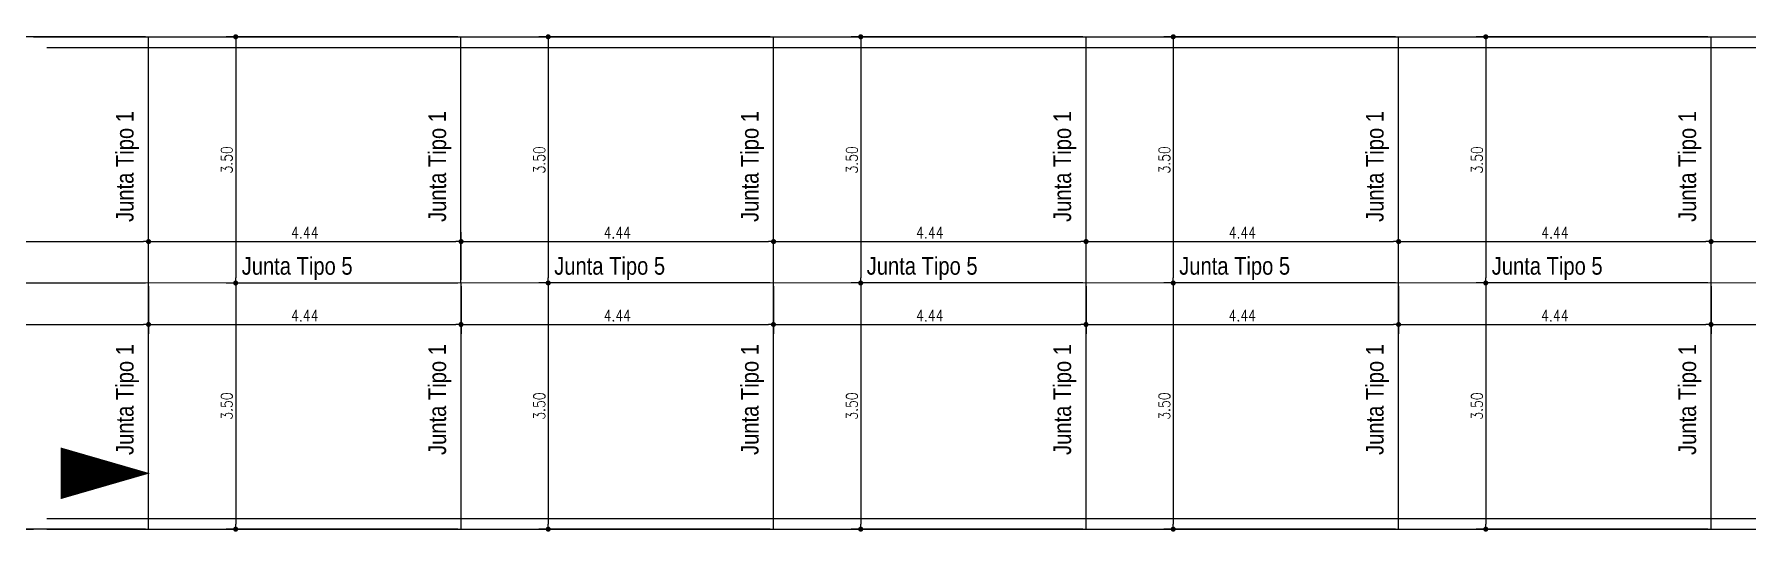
# Model space of a CAD drawing. Header units: millimetres. Extents: x 28448 to 57563, y -116865 to -58388.
# Drawn here: x 28549.05 to 28573.41, y -58461.55 to -58454.48 of the extents above; entities that cross this region are included whole.
import ezdxf

# ---------------------------------------------------------------- set-up
doc = ezdxf.new("R2010")
doc.units = ezdxf.units.MM
doc.header["$PDMODE"] = 35
doc.header["$PDSIZE"] = 0.5
doc.layers.get('DEFPOINTS').update_dxf_attribs({"color": 252, "lineweight": 5})
doc.layers.add('Proyecto de Pavimento', color=4, linetype='Continuous')
doc.layers.add('rojo', color=20, linetype='Continuous')
doc.styles.add('Angosta', font='romans.shx', dxfattribs={"width": 0.8})
doc.styles.add('ARIAL', font='ARIALN.TTF')
doc.dimstyles.new('JC_1@100', dxfattribs={"dimscale": 0.9, "dimtxt": 0.18, "dimasz": 0.08, "dimexe": 0.15, "dimexo": 0.05, "dimgap": 0.05, "dimtad": 1, "dimzin": 1, "dimdsep": 46, "dimtxsty": 'Angosta', "dimblk1": 'DOT', "dimblk2": 'DOT', "dimsah": 1, "dimcen": 0.09, "dimclrd": 2, "dimclre": 1, "dimclrt": 3, "dimaunit": 1, "dimadec": 3, "dimazin": 0, "dimtfac": 1.8, "dimtmove": 2, "dimatfit": 3, "dimldrblk": 'DOT', "dimfxl": 0.15, "dimtolj": 1, "dimtzin": 0, "dimarcsym": 0})

# ---------------------------------------------------------------- blocks, each defined once
blk = doc.blocks.new('_Dot')
at = {"color": 0, "linetype": 'ByBlock', "lineweight": -2}
blk.add_line((-0.5, 0), (-1, 0), dxfattribs=at)
at = {"color": 0, "linetype": 'ByBlock', "const_width": 0.5}
blk.add_lwpolyline([(-0.25, 0, 1), (0.25, 0, 1)], format="xyb", close=True, dxfattribs=at)
blk = doc.blocks.new('*D80')
at = {"layer": 'DEFPOINTS', "color": 0, "transparency": 16777216}
for p in [(28550.678, -58457.426), (28546.238, -58458.016, -499.792), (28550.678, -58458.016)]:
    blk.add_point(p, dxfattribs=at)
at = {"layer": 'Proyecto de Pavimento', "color": 1, "lineweight": -2, "transparency": 16777216}
for p, q in [((28546.238, -58457.971), (28546.238, -58457.291)), ((28550.678, -58457.971), (28550.678, -58457.291))]:
    blk.add_line(p, q, dxfattribs=at)
at = {"layer": 'Proyecto de Pavimento', "color": 2, "lineweight": -2, "transparency": 16777216}
blk.add_line((28546.31, -58457.426), (28550.606, -58457.426), dxfattribs=at)
at = {"layer": 'Proyecto de Pavimento', "color": 2, "lineweight": -2, "transparency": 16777216, "xscale": 0.072, "yscale": 0.072, "zscale": 0.072, "rotation": 180}
blk.add_blockref('_Dot', (28546.238, -58457.426), dxfattribs=at)
at = {"layer": 'Proyecto de Pavimento', "color": 2, "lineweight": -2, "transparency": 16777216, "xscale": 0.072, "yscale": 0.072, "zscale": 0.072}
blk.add_blockref('_Dot', (28550.678, -58457.426), dxfattribs=at)
at = {"layer": 'Proyecto de Pavimento', "color": 3, "transparency": 16777216, "insert": (28548.458, -58457.3), "char_height": 0.162, "attachment_point": 5, "style": 'Angosta'}
blk.add_mtext('\\A1;4.44', dxfattribs=at)
blk = doc.blocks.new('*D81')
at = {"layer": 'DEFPOINTS', "color": 0, "transparency": 16777216}
for p in [(28550.678, -58454.516), (28547.476, -58458.016), (28550.678, -58458.016)]:
    blk.add_point(p, dxfattribs=at)
at = {"layer": 'Proyecto de Pavimento', "color": 1, "lineweight": -2, "transparency": 16777216}
for p, q in [((28550.633, -58454.516), (28547.341, -58454.516)), ((28550.633, -58458.016), (28547.341, -58458.016))]:
    blk.add_line(p, q, dxfattribs=at)
at = {"layer": 'Proyecto de Pavimento', "color": 2, "lineweight": -2, "transparency": 16777216}
blk.add_line((28547.476, -58454.588), (28547.476, -58457.944), dxfattribs=at)
at = {"layer": 'Proyecto de Pavimento', "color": 2, "lineweight": -2, "transparency": 16777216, "xscale": 0.072, "yscale": 0.072, "zscale": 0.072}
for p, rotation in [((28547.476, -58454.516), 90), ((28547.476, -58458.016), 270)]:
    blk.add_blockref('_Dot', p, dxfattribs=dict(at, rotation=rotation))
at = {"layer": 'Proyecto de Pavimento', "color": 3, "transparency": 16777216, "insert": (28547.35, -58456.266), "char_height": 0.162, "attachment_point": 5, "rotation": 90, "style": 'Angosta'}
blk.add_mtext('\\A1;3.50', dxfattribs=at)
blk = doc.blocks.new('*D82')
at = {"layer": 'DEFPOINTS', "color": 0, "transparency": 16777216}
for p in [(28550.678, -58458.016), (28547.476, -58461.516), (28550.678, -58461.516)]:
    blk.add_point(p, dxfattribs=at)
at = {"layer": 'Proyecto de Pavimento', "color": 1, "lineweight": -2, "transparency": 16777216}
for p, q in [((28550.633, -58458.016), (28547.341, -58458.016)), ((28550.633, -58461.516), (28547.341, -58461.516))]:
    blk.add_line(p, q, dxfattribs=at)
at = {"layer": 'Proyecto de Pavimento', "color": 2, "lineweight": -2, "transparency": 16777216}
blk.add_line((28547.476, -58458.088), (28547.476, -58461.444), dxfattribs=at)
at = {"layer": 'Proyecto de Pavimento', "color": 2, "lineweight": -2, "transparency": 16777216, "xscale": 0.072, "yscale": 0.072, "zscale": 0.072}
for p, rotation in [((28547.476, -58458.016), 90), ((28547.476, -58461.516), 270)]:
    blk.add_blockref('_Dot', p, dxfattribs=dict(at, rotation=rotation))
at = {"layer": 'Proyecto de Pavimento', "color": 3, "transparency": 16777216, "insert": (28547.35, -58459.766), "char_height": 0.162, "attachment_point": 5, "rotation": 90, "style": 'Angosta'}
blk.add_mtext('\\A1;3.50', dxfattribs=at)
blk = doc.blocks.new('*D83')
at = {"layer": 'DEFPOINTS', "color": 0, "transparency": 16777216}
for p in [(28550.678, -58458.016), (28550.678, -58458.605), (28546.236, -58459.666)]:
    blk.add_point(p, dxfattribs=at)
at = {"layer": 'Proyecto de Pavimento', "color": 1, "lineweight": -2, "transparency": 16777216}
for p, q in [((28550.678, -58458.061), (28550.678, -58458.74)), ((28546.236, -58459.621), (28546.236, -58458.47))]:
    blk.add_line(p, q, dxfattribs=at)
at = {"layer": 'Proyecto de Pavimento', "color": 2, "lineweight": -2, "transparency": 16777216}
blk.add_line((28546.308, -58458.605), (28550.606, -58458.605), dxfattribs=at)
at = {"layer": 'Proyecto de Pavimento', "color": 2, "lineweight": -2, "transparency": 16777216, "xscale": 0.072, "yscale": 0.072, "zscale": 0.072, "rotation": 180}
blk.add_blockref('_Dot', (28546.236, -58458.605), dxfattribs=at)
at = {"layer": 'Proyecto de Pavimento', "color": 2, "lineweight": -2, "transparency": 16777216, "xscale": 0.072, "yscale": 0.072, "zscale": 0.072}
blk.add_blockref('_Dot', (28550.678, -58458.605), dxfattribs=at)
at = {"layer": 'Proyecto de Pavimento', "color": 3, "transparency": 16777216, "insert": (28548.457, -58458.479), "char_height": 0.162, "attachment_point": 5, "style": 'Angosta'}
blk.add_mtext('\\A1;4.44', dxfattribs=at)
blk = doc.blocks.new('*D84')
at = {"layer": 'DEFPOINTS', "color": 0, "transparency": 16777216}
for p in [(28555.12, -58457.426), (28550.679, -58458.016, -499.792), (28555.12, -58458.016)]:
    blk.add_point(p, dxfattribs=at)
at = {"layer": 'Proyecto de Pavimento', "color": 1, "lineweight": -2, "transparency": 16777216}
for p, q in [((28550.679, -58457.971), (28550.679, -58457.291)), ((28555.12, -58457.971), (28555.12, -58457.291))]:
    blk.add_line(p, q, dxfattribs=at)
at = {"layer": 'Proyecto de Pavimento', "color": 2, "lineweight": -2, "transparency": 16777216}
blk.add_line((28550.751, -58457.426), (28555.048, -58457.426), dxfattribs=at)
at = {"layer": 'Proyecto de Pavimento', "color": 2, "lineweight": -2, "transparency": 16777216, "xscale": 0.072, "yscale": 0.072, "zscale": 0.072, "rotation": 180}
blk.add_blockref('_Dot', (28550.679, -58457.426), dxfattribs=at)
at = {"layer": 'Proyecto de Pavimento', "color": 2, "lineweight": -2, "transparency": 16777216, "xscale": 0.072, "yscale": 0.072, "zscale": 0.072}
blk.add_blockref('_Dot', (28555.12, -58457.426), dxfattribs=at)
at = {"layer": 'Proyecto de Pavimento', "color": 3, "transparency": 16777216, "insert": (28552.9, -58457.3), "char_height": 0.162, "attachment_point": 5, "style": 'Angosta'}
blk.add_mtext('\\A1;4.44', dxfattribs=at)
blk = doc.blocks.new('*D85')
at = {"layer": 'DEFPOINTS', "color": 0, "transparency": 16777216}
for p in [(28555.12, -58454.515), (28551.917, -58458.016), (28555.12, -58458.016)]:
    blk.add_point(p, dxfattribs=at)
at = {"layer": 'Proyecto de Pavimento', "color": 1, "lineweight": -2, "transparency": 16777216}
for p, q in [((28555.075, -58454.515), (28551.782, -58454.515)), ((28555.075, -58458.016), (28551.782, -58458.016))]:
    blk.add_line(p, q, dxfattribs=at)
at = {"layer": 'Proyecto de Pavimento', "color": 2, "lineweight": -2, "transparency": 16777216}
blk.add_line((28551.917, -58454.587), (28551.917, -58457.944), dxfattribs=at)
at = {"layer": 'Proyecto de Pavimento', "color": 2, "lineweight": -2, "transparency": 16777216, "xscale": 0.072, "yscale": 0.072, "zscale": 0.072}
for p, rotation in [((28551.917, -58454.515), 90), ((28551.917, -58458.016), 270)]:
    blk.add_blockref('_Dot', p, dxfattribs=dict(at, rotation=rotation))
at = {"layer": 'Proyecto de Pavimento', "color": 3, "transparency": 16777216, "insert": (28551.791, -58456.265), "char_height": 0.162, "attachment_point": 5, "rotation": 90, "style": 'Angosta'}
blk.add_mtext('\\A1;3.50', dxfattribs=at)
blk = doc.blocks.new('*D86')
at = {"layer": 'DEFPOINTS', "color": 0, "transparency": 16777216}
for p in [(28555.12, -58458.016), (28551.917, -58461.515), (28555.12, -58461.515)]:
    blk.add_point(p, dxfattribs=at)
at = {"layer": 'Proyecto de Pavimento', "color": 1, "lineweight": -2, "transparency": 16777216}
for p, q in [((28555.075, -58458.016), (28551.782, -58458.016)), ((28555.075, -58461.515), (28551.782, -58461.515))]:
    blk.add_line(p, q, dxfattribs=at)
at = {"layer": 'Proyecto de Pavimento', "color": 2, "lineweight": -2, "transparency": 16777216}
blk.add_line((28551.917, -58458.088), (28551.917, -58461.443), dxfattribs=at)
at = {"layer": 'Proyecto de Pavimento', "color": 2, "lineweight": -2, "transparency": 16777216, "xscale": 0.072, "yscale": 0.072, "zscale": 0.072}
for p, rotation in [((28551.917, -58458.016), 90), ((28551.917, -58461.515), 270)]:
    blk.add_blockref('_Dot', p, dxfattribs=dict(at, rotation=rotation))
at = {"layer": 'Proyecto de Pavimento', "color": 3, "transparency": 16777216, "insert": (28551.791, -58459.765), "char_height": 0.162, "attachment_point": 5, "rotation": 90, "style": 'Angosta'}
blk.add_mtext('\\A1;3.50', dxfattribs=at)
blk = doc.blocks.new('*D87')
at = {"layer": 'DEFPOINTS', "color": 0, "transparency": 16777216}
for p in [(28555.12, -58458.015), (28555.12, -58458.605), (28550.678, -58459.666)]:
    blk.add_point(p, dxfattribs=at)
at = {"layer": 'Proyecto de Pavimento', "color": 1, "lineweight": -2, "transparency": 16777216}
for p, q in [((28555.12, -58458.06), (28555.12, -58458.74)), ((28550.678, -58459.621), (28550.678, -58458.47))]:
    blk.add_line(p, q, dxfattribs=at)
at = {"layer": 'Proyecto de Pavimento', "color": 2, "lineweight": -2, "transparency": 16777216}
blk.add_line((28550.75, -58458.605), (28555.048, -58458.605), dxfattribs=at)
at = {"layer": 'Proyecto de Pavimento', "color": 2, "lineweight": -2, "transparency": 16777216, "xscale": 0.072, "yscale": 0.072, "zscale": 0.072, "rotation": 180}
blk.add_blockref('_Dot', (28550.678, -58458.605), dxfattribs=at)
at = {"layer": 'Proyecto de Pavimento', "color": 2, "lineweight": -2, "transparency": 16777216, "xscale": 0.072, "yscale": 0.072, "zscale": 0.072}
blk.add_blockref('_Dot', (28555.12, -58458.605), dxfattribs=at)
at = {"layer": 'Proyecto de Pavimento', "color": 3, "transparency": 16777216, "insert": (28552.899, -58458.479), "char_height": 0.162, "attachment_point": 5, "style": 'Angosta'}
blk.add_mtext('\\A1;4.44', dxfattribs=at)
blk = doc.blocks.new('*D88')
at = {"layer": 'DEFPOINTS', "color": 0, "transparency": 16777216}
for p in [(28559.561, -58457.426), (28555.121, -58458.016, -499.792), (28559.561, -58458.015)]:
    blk.add_point(p, dxfattribs=at)
at = {"layer": 'Proyecto de Pavimento', "color": 1, "lineweight": -2, "transparency": 16777216}
for p, q in [((28555.121, -58457.971), (28555.121, -58457.291)), ((28559.561, -58457.97), (28559.561, -58457.291))]:
    blk.add_line(p, q, dxfattribs=at)
at = {"layer": 'Proyecto de Pavimento', "color": 2, "lineweight": -2, "transparency": 16777216}
blk.add_line((28555.193, -58457.426), (28559.489, -58457.426), dxfattribs=at)
at = {"layer": 'Proyecto de Pavimento', "color": 2, "lineweight": -2, "transparency": 16777216, "xscale": 0.072, "yscale": 0.072, "zscale": 0.072, "rotation": 180}
blk.add_blockref('_Dot', (28555.121, -58457.426), dxfattribs=at)
at = {"layer": 'Proyecto de Pavimento', "color": 2, "lineweight": -2, "transparency": 16777216, "xscale": 0.072, "yscale": 0.072, "zscale": 0.072}
blk.add_blockref('_Dot', (28559.561, -58457.426), dxfattribs=at)
at = {"layer": 'Proyecto de Pavimento', "color": 3, "transparency": 16777216, "insert": (28557.341, -58457.3), "char_height": 0.162, "attachment_point": 5, "style": 'Angosta'}
blk.add_mtext('\\A1;4.44', dxfattribs=at)
blk = doc.blocks.new('*D89')
at = {"layer": 'DEFPOINTS', "color": 0, "transparency": 16777216}
for p in [(28559.561, -58454.515), (28556.359, -58458.015), (28559.561, -58458.015)]:
    blk.add_point(p, dxfattribs=at)
at = {"layer": 'Proyecto de Pavimento', "color": 1, "lineweight": -2, "transparency": 16777216}
for p, q in [((28559.516, -58454.515), (28556.224, -58454.515)), ((28559.516, -58458.015), (28556.224, -58458.015))]:
    blk.add_line(p, q, dxfattribs=at)
at = {"layer": 'Proyecto de Pavimento', "color": 2, "lineweight": -2, "transparency": 16777216}
blk.add_line((28556.359, -58454.587), (28556.359, -58457.943), dxfattribs=at)
at = {"layer": 'Proyecto de Pavimento', "color": 2, "lineweight": -2, "transparency": 16777216, "xscale": 0.072, "yscale": 0.072, "zscale": 0.072}
for p, rotation in [((28556.359, -58454.515), 90), ((28556.359, -58458.015), 270)]:
    blk.add_blockref('_Dot', p, dxfattribs=dict(at, rotation=rotation))
at = {"layer": 'Proyecto de Pavimento', "color": 3, "transparency": 16777216, "insert": (28556.233, -58456.265), "char_height": 0.162, "attachment_point": 5, "rotation": 90, "style": 'Angosta'}
blk.add_mtext('\\A1;3.50', dxfattribs=at)
blk = doc.blocks.new('*D90')
at = {"layer": 'DEFPOINTS', "color": 0, "transparency": 16777216}
for p in [(28559.561, -58458.015), (28556.359, -58461.515), (28559.561, -58461.515)]:
    blk.add_point(p, dxfattribs=at)
at = {"layer": 'Proyecto de Pavimento', "color": 1, "lineweight": -2, "transparency": 16777216}
for p, q in [((28559.516, -58458.015), (28556.224, -58458.015)), ((28559.516, -58461.515), (28556.224, -58461.515))]:
    blk.add_line(p, q, dxfattribs=at)
at = {"layer": 'Proyecto de Pavimento', "color": 2, "lineweight": -2, "transparency": 16777216}
blk.add_line((28556.359, -58458.087), (28556.359, -58461.443), dxfattribs=at)
at = {"layer": 'Proyecto de Pavimento', "color": 2, "lineweight": -2, "transparency": 16777216, "xscale": 0.072, "yscale": 0.072, "zscale": 0.072}
for p, rotation in [((28556.359, -58458.015), 90), ((28556.359, -58461.515), 270)]:
    blk.add_blockref('_Dot', p, dxfattribs=dict(at, rotation=rotation))
at = {"layer": 'Proyecto de Pavimento', "color": 3, "transparency": 16777216, "insert": (28556.233, -58459.765), "char_height": 0.162, "attachment_point": 5, "rotation": 90, "style": 'Angosta'}
blk.add_mtext('\\A1;3.50', dxfattribs=at)
blk = doc.blocks.new('*D91')
at = {"layer": 'DEFPOINTS', "color": 0, "transparency": 16777216}
for p in [(28559.561, -58458.015), (28559.561, -58458.605), (28555.12, -58459.666)]:
    blk.add_point(p, dxfattribs=at)
at = {"layer": 'Proyecto de Pavimento', "color": 1, "lineweight": -2, "transparency": 16777216}
for p, q in [((28559.561, -58458.06), (28559.561, -58458.74)), ((28555.12, -58459.621), (28555.12, -58458.47))]:
    blk.add_line(p, q, dxfattribs=at)
at = {"layer": 'Proyecto de Pavimento', "color": 2, "lineweight": -2, "transparency": 16777216}
blk.add_line((28555.192, -58458.605), (28559.489, -58458.605), dxfattribs=at)
at = {"layer": 'Proyecto de Pavimento', "color": 2, "lineweight": -2, "transparency": 16777216, "xscale": 0.072, "yscale": 0.072, "zscale": 0.072, "rotation": 180}
blk.add_blockref('_Dot', (28555.12, -58458.605), dxfattribs=at)
at = {"layer": 'Proyecto de Pavimento', "color": 2, "lineweight": -2, "transparency": 16777216, "xscale": 0.072, "yscale": 0.072, "zscale": 0.072}
blk.add_blockref('_Dot', (28559.561, -58458.605), dxfattribs=at)
at = {"layer": 'Proyecto de Pavimento', "color": 3, "transparency": 16777216, "insert": (28557.341, -58458.479), "char_height": 0.162, "attachment_point": 5, "style": 'Angosta'}
blk.add_mtext('\\A1;4.44', dxfattribs=at)
blk = doc.blocks.new('*D92')
at = {"layer": 'DEFPOINTS', "color": 0, "transparency": 16777216}
for p in [(28564.003, -58457.426), (28559.563, -58458.016, -499.792), (28564.003, -58458.015)]:
    blk.add_point(p, dxfattribs=at)
at = {"layer": 'Proyecto de Pavimento', "color": 1, "lineweight": -2, "transparency": 16777216}
for p, q in [((28559.563, -58457.971), (28559.563, -58457.291)), ((28564.003, -58457.97), (28564.003, -58457.291))]:
    blk.add_line(p, q, dxfattribs=at)
at = {"layer": 'Proyecto de Pavimento', "color": 2, "lineweight": -2, "transparency": 16777216}
blk.add_line((28559.635, -58457.426), (28563.931, -58457.426), dxfattribs=at)
at = {"layer": 'Proyecto de Pavimento', "color": 2, "lineweight": -2, "transparency": 16777216, "xscale": 0.072, "yscale": 0.072, "zscale": 0.072, "rotation": 180}
blk.add_blockref('_Dot', (28559.563, -58457.426), dxfattribs=at)
at = {"layer": 'Proyecto de Pavimento', "color": 2, "lineweight": -2, "transparency": 16777216, "xscale": 0.072, "yscale": 0.072, "zscale": 0.072}
blk.add_blockref('_Dot', (28564.003, -58457.426), dxfattribs=at)
at = {"layer": 'Proyecto de Pavimento', "color": 3, "transparency": 16777216, "insert": (28561.783, -58457.3), "char_height": 0.162, "attachment_point": 5, "style": 'Angosta'}
blk.add_mtext('\\A1;4.44', dxfattribs=at)
blk = doc.blocks.new('*D93')
at = {"layer": 'DEFPOINTS', "color": 0, "transparency": 16777216}
for p in [(28564.003, -58454.515), (28560.801, -58458.015), (28564.003, -58458.015)]:
    blk.add_point(p, dxfattribs=at)
at = {"layer": 'Proyecto de Pavimento', "color": 1, "lineweight": -2, "transparency": 16777216}
for p, q in [((28563.958, -58454.515), (28560.666, -58454.515)), ((28563.958, -58458.015), (28560.666, -58458.015))]:
    blk.add_line(p, q, dxfattribs=at)
at = {"layer": 'Proyecto de Pavimento', "color": 2, "lineweight": -2, "transparency": 16777216}
blk.add_line((28560.801, -58454.587), (28560.801, -58457.943), dxfattribs=at)
at = {"layer": 'Proyecto de Pavimento', "color": 2, "lineweight": -2, "transparency": 16777216, "xscale": 0.072, "yscale": 0.072, "zscale": 0.072}
for p, rotation in [((28560.801, -58454.515), 90), ((28560.801, -58458.015), 270)]:
    blk.add_blockref('_Dot', p, dxfattribs=dict(at, rotation=rotation))
at = {"layer": 'Proyecto de Pavimento', "color": 3, "transparency": 16777216, "insert": (28560.675, -58456.265), "char_height": 0.162, "attachment_point": 5, "rotation": 90, "style": 'Angosta'}
blk.add_mtext('\\A1;3.50', dxfattribs=at)
blk = doc.blocks.new('*D94')
at = {"layer": 'DEFPOINTS', "color": 0, "transparency": 16777216}
for p in [(28564.003, -58458.015), (28560.801, -58461.515), (28564.003, -58461.515)]:
    blk.add_point(p, dxfattribs=at)
at = {"layer": 'Proyecto de Pavimento', "color": 1, "lineweight": -2, "transparency": 16777216}
for p, q in [((28563.958, -58458.015), (28560.666, -58458.015)), ((28563.958, -58461.515), (28560.666, -58461.515))]:
    blk.add_line(p, q, dxfattribs=at)
at = {"layer": 'Proyecto de Pavimento', "color": 2, "lineweight": -2, "transparency": 16777216}
blk.add_line((28560.801, -58458.087), (28560.801, -58461.443), dxfattribs=at)
at = {"layer": 'Proyecto de Pavimento', "color": 2, "lineweight": -2, "transparency": 16777216, "xscale": 0.072, "yscale": 0.072, "zscale": 0.072}
for p, rotation in [((28560.801, -58458.015), 90), ((28560.801, -58461.515), 270)]:
    blk.add_blockref('_Dot', p, dxfattribs=dict(at, rotation=rotation))
at = {"layer": 'Proyecto de Pavimento', "color": 3, "transparency": 16777216, "insert": (28560.675, -58459.765), "char_height": 0.162, "attachment_point": 5, "rotation": 90, "style": 'Angosta'}
blk.add_mtext('\\A1;3.50', dxfattribs=at)
blk = doc.blocks.new('*D95')
at = {"layer": 'DEFPOINTS', "color": 0, "transparency": 16777216}
for p in [(28564.003, -58458.015), (28564.003, -58458.605), (28559.561, -58459.665)]:
    blk.add_point(p, dxfattribs=at)
at = {"layer": 'Proyecto de Pavimento', "color": 1, "lineweight": -2, "transparency": 16777216}
for p, q in [((28564.003, -58458.06), (28564.003, -58458.74)), ((28559.561, -58459.62), (28559.561, -58458.47))]:
    blk.add_line(p, q, dxfattribs=at)
at = {"layer": 'Proyecto de Pavimento', "color": 2, "lineweight": -2, "transparency": 16777216}
blk.add_line((28559.633, -58458.605), (28563.931, -58458.605), dxfattribs=at)
at = {"layer": 'Proyecto de Pavimento', "color": 2, "lineweight": -2, "transparency": 16777216, "xscale": 0.072, "yscale": 0.072, "zscale": 0.072, "rotation": 180}
blk.add_blockref('_Dot', (28559.561, -58458.605), dxfattribs=at)
at = {"layer": 'Proyecto de Pavimento', "color": 2, "lineweight": -2, "transparency": 16777216, "xscale": 0.072, "yscale": 0.072, "zscale": 0.072}
blk.add_blockref('_Dot', (28564.003, -58458.605), dxfattribs=at)
at = {"layer": 'Proyecto de Pavimento', "color": 3, "transparency": 16777216, "insert": (28561.782, -58458.479), "char_height": 0.162, "attachment_point": 5, "style": 'Angosta'}
blk.add_mtext('\\A1;4.44', dxfattribs=at)
blk = doc.blocks.new('*D96')
at = {"layer": 'DEFPOINTS', "color": 0, "transparency": 16777216}
for p in [(28568.445, -58457.426), (28564.005, -58458.015, -499.792), (28568.445, -58458.015)]:
    blk.add_point(p, dxfattribs=at)
at = {"layer": 'Proyecto de Pavimento', "color": 1, "lineweight": -2, "transparency": 16777216}
for p, q in [((28564.005, -58457.97), (28564.005, -58457.291)), ((28568.445, -58457.97), (28568.445, -58457.291))]:
    blk.add_line(p, q, dxfattribs=at)
at = {"layer": 'Proyecto de Pavimento', "color": 2, "lineweight": -2, "transparency": 16777216}
blk.add_line((28564.077, -58457.426), (28568.373, -58457.426), dxfattribs=at)
at = {"layer": 'Proyecto de Pavimento', "color": 2, "lineweight": -2, "transparency": 16777216, "xscale": 0.072, "yscale": 0.072, "zscale": 0.072, "rotation": 180}
blk.add_blockref('_Dot', (28564.005, -58457.426), dxfattribs=at)
at = {"layer": 'Proyecto de Pavimento', "color": 2, "lineweight": -2, "transparency": 16777216, "xscale": 0.072, "yscale": 0.072, "zscale": 0.072}
blk.add_blockref('_Dot', (28568.445, -58457.426), dxfattribs=at)
at = {"layer": 'Proyecto de Pavimento', "color": 3, "transparency": 16777216, "insert": (28566.225, -58457.3), "char_height": 0.162, "attachment_point": 5, "style": 'Angosta'}
blk.add_mtext('\\A1;4.44', dxfattribs=at)
blk = doc.blocks.new('*D97')
at = {"layer": 'DEFPOINTS', "color": 0, "transparency": 16777216}
for p in [(28568.445, -58454.515), (28565.243, -58458.015), (28568.445, -58458.015)]:
    blk.add_point(p, dxfattribs=at)
at = {"layer": 'Proyecto de Pavimento', "color": 1, "lineweight": -2, "transparency": 16777216}
for p, q in [((28568.4, -58454.515), (28565.108, -58454.515)), ((28568.4, -58458.015), (28565.108, -58458.015))]:
    blk.add_line(p, q, dxfattribs=at)
at = {"layer": 'Proyecto de Pavimento', "color": 2, "lineweight": -2, "transparency": 16777216}
blk.add_line((28565.243, -58454.587), (28565.243, -58457.943), dxfattribs=at)
at = {"layer": 'Proyecto de Pavimento', "color": 2, "lineweight": -2, "transparency": 16777216, "xscale": 0.072, "yscale": 0.072, "zscale": 0.072}
for p, rotation in [((28565.243, -58454.515), 90), ((28565.243, -58458.015), 270)]:
    blk.add_blockref('_Dot', p, dxfattribs=dict(at, rotation=rotation))
at = {"layer": 'Proyecto de Pavimento', "color": 3, "transparency": 16777216, "insert": (28565.117, -58456.265), "char_height": 0.162, "attachment_point": 5, "rotation": 90, "style": 'Angosta'}
blk.add_mtext('\\A1;3.50', dxfattribs=at)
blk = doc.blocks.new('*D98')
at = {"layer": 'DEFPOINTS', "color": 0, "transparency": 16777216}
for p in [(28568.445, -58458.015), (28565.243, -58461.515), (28568.445, -58461.515)]:
    blk.add_point(p, dxfattribs=at)
at = {"layer": 'Proyecto de Pavimento', "color": 1, "lineweight": -2, "transparency": 16777216}
for p, q in [((28568.4, -58458.015), (28565.108, -58458.015)), ((28568.4, -58461.515), (28565.108, -58461.515))]:
    blk.add_line(p, q, dxfattribs=at)
at = {"layer": 'Proyecto de Pavimento', "color": 2, "lineweight": -2, "transparency": 16777216}
blk.add_line((28565.243, -58458.087), (28565.243, -58461.443), dxfattribs=at)
at = {"layer": 'Proyecto de Pavimento', "color": 2, "lineweight": -2, "transparency": 16777216, "xscale": 0.072, "yscale": 0.072, "zscale": 0.072}
for p, rotation in [((28565.243, -58458.015), 90), ((28565.243, -58461.515), 270)]:
    blk.add_blockref('_Dot', p, dxfattribs=dict(at, rotation=rotation))
at = {"layer": 'Proyecto de Pavimento', "color": 3, "transparency": 16777216, "insert": (28565.117, -58459.765), "char_height": 0.162, "attachment_point": 5, "rotation": 90, "style": 'Angosta'}
blk.add_mtext('\\A1;3.50', dxfattribs=at)
blk = doc.blocks.new('*D99')
at = {"layer": 'DEFPOINTS', "color": 0, "transparency": 16777216}
for p in [(28568.445, -58458.015), (28568.445, -58458.605), (28564.003, -58459.665)]:
    blk.add_point(p, dxfattribs=at)
at = {"layer": 'Proyecto de Pavimento', "color": 1, "lineweight": -2, "transparency": 16777216}
for p, q in [((28568.445, -58458.06), (28568.445, -58458.74)), ((28564.003, -58459.62), (28564.003, -58458.47))]:
    blk.add_line(p, q, dxfattribs=at)
at = {"layer": 'Proyecto de Pavimento', "color": 2, "lineweight": -2, "transparency": 16777216}
blk.add_line((28564.075, -58458.605), (28568.373, -58458.605), dxfattribs=at)
at = {"layer": 'Proyecto de Pavimento', "color": 2, "lineweight": -2, "transparency": 16777216, "xscale": 0.072, "yscale": 0.072, "zscale": 0.072, "rotation": 180}
blk.add_blockref('_Dot', (28564.003, -58458.605), dxfattribs=at)
at = {"layer": 'Proyecto de Pavimento', "color": 2, "lineweight": -2, "transparency": 16777216, "xscale": 0.072, "yscale": 0.072, "zscale": 0.072}
blk.add_blockref('_Dot', (28568.445, -58458.605), dxfattribs=at)
at = {"layer": 'Proyecto de Pavimento', "color": 3, "transparency": 16777216, "insert": (28566.224, -58458.479), "char_height": 0.162, "attachment_point": 5, "style": 'Angosta'}
blk.add_mtext('\\A1;4.44', dxfattribs=at)
blk = doc.blocks.new('*D100')
at = {"layer": 'DEFPOINTS', "color": 0, "transparency": 16777216}
for p in [(28572.887, -58457.426), (28568.447, -58458.015, -499.792), (28572.887, -58458.015)]:
    blk.add_point(p, dxfattribs=at)
at = {"layer": 'Proyecto de Pavimento', "color": 1, "lineweight": -2, "transparency": 16777216}
for p, q in [((28568.447, -58457.97), (28568.447, -58457.291)), ((28572.887, -58457.97), (28572.887, -58457.291))]:
    blk.add_line(p, q, dxfattribs=at)
at = {"layer": 'Proyecto de Pavimento', "color": 2, "lineweight": -2, "transparency": 16777216}
blk.add_line((28568.519, -58457.426), (28572.815, -58457.426), dxfattribs=at)
at = {"layer": 'Proyecto de Pavimento', "color": 2, "lineweight": -2, "transparency": 16777216, "xscale": 0.072, "yscale": 0.072, "zscale": 0.072, "rotation": 180}
blk.add_blockref('_Dot', (28568.447, -58457.426), dxfattribs=at)
at = {"layer": 'Proyecto de Pavimento', "color": 2, "lineweight": -2, "transparency": 16777216, "xscale": 0.072, "yscale": 0.072, "zscale": 0.072}
blk.add_blockref('_Dot', (28572.887, -58457.426), dxfattribs=at)
at = {"layer": 'Proyecto de Pavimento', "color": 3, "transparency": 16777216, "insert": (28570.667, -58457.3), "char_height": 0.162, "attachment_point": 5, "style": 'Angosta'}
blk.add_mtext('\\A1;4.44', dxfattribs=at)
blk = doc.blocks.new('*D101')
at = {"layer": 'DEFPOINTS', "color": 0, "transparency": 16777216}
for p in [(28572.887, -58454.515), (28569.685, -58458.015), (28572.887, -58458.015)]:
    blk.add_point(p, dxfattribs=at)
at = {"layer": 'Proyecto de Pavimento', "color": 1, "lineweight": -2, "transparency": 16777216}
for p, q in [((28572.842, -58454.515), (28569.55, -58454.515)), ((28572.842, -58458.015), (28569.55, -58458.015))]:
    blk.add_line(p, q, dxfattribs=at)
at = {"layer": 'Proyecto de Pavimento', "color": 2, "lineweight": -2, "transparency": 16777216}
blk.add_line((28569.685, -58454.587), (28569.685, -58457.943), dxfattribs=at)
at = {"layer": 'Proyecto de Pavimento', "color": 2, "lineweight": -2, "transparency": 16777216, "xscale": 0.072, "yscale": 0.072, "zscale": 0.072}
for p, rotation in [((28569.685, -58454.515), 90), ((28569.685, -58458.015), 270)]:
    blk.add_blockref('_Dot', p, dxfattribs=dict(at, rotation=rotation))
at = {"layer": 'Proyecto de Pavimento', "color": 3, "transparency": 16777216, "insert": (28569.559, -58456.265), "char_height": 0.162, "attachment_point": 5, "rotation": 90, "style": 'Angosta'}
blk.add_mtext('\\A1;3.50', dxfattribs=at)
blk = doc.blocks.new('*D102')
at = {"layer": 'DEFPOINTS', "color": 0, "transparency": 16777216}
for p in [(28572.887, -58458.015), (28569.685, -58461.515), (28572.887, -58461.515)]:
    blk.add_point(p, dxfattribs=at)
at = {"layer": 'Proyecto de Pavimento', "color": 1, "lineweight": -2, "transparency": 16777216}
for p, q in [((28572.842, -58458.015), (28569.55, -58458.015)), ((28572.842, -58461.515), (28569.55, -58461.515))]:
    blk.add_line(p, q, dxfattribs=at)
at = {"layer": 'Proyecto de Pavimento', "color": 2, "lineweight": -2, "transparency": 16777216}
blk.add_line((28569.685, -58458.087), (28569.685, -58461.443), dxfattribs=at)
at = {"layer": 'Proyecto de Pavimento', "color": 2, "lineweight": -2, "transparency": 16777216, "xscale": 0.072, "yscale": 0.072, "zscale": 0.072}
for p, rotation in [((28569.685, -58458.015), 90), ((28569.685, -58461.515), 270)]:
    blk.add_blockref('_Dot', p, dxfattribs=dict(at, rotation=rotation))
at = {"layer": 'Proyecto de Pavimento', "color": 3, "transparency": 16777216, "insert": (28569.559, -58459.765), "char_height": 0.162, "attachment_point": 5, "rotation": 90, "style": 'Angosta'}
blk.add_mtext('\\A1;3.50', dxfattribs=at)
blk = doc.blocks.new('*D103')
at = {"layer": 'DEFPOINTS', "color": 0, "transparency": 16777216}
for p in [(28572.887, -58458.015), (28572.887, -58458.605), (28568.445, -58459.665)]:
    blk.add_point(p, dxfattribs=at)
at = {"layer": 'Proyecto de Pavimento', "color": 1, "lineweight": -2, "transparency": 16777216}
for p, q in [((28572.887, -58458.06), (28572.887, -58458.74)), ((28568.445, -58459.62), (28568.445, -58458.47))]:
    blk.add_line(p, q, dxfattribs=at)
at = {"layer": 'Proyecto de Pavimento', "color": 2, "lineweight": -2, "transparency": 16777216}
blk.add_line((28568.517, -58458.605), (28572.815, -58458.605), dxfattribs=at)
at = {"layer": 'Proyecto de Pavimento', "color": 2, "lineweight": -2, "transparency": 16777216, "xscale": 0.072, "yscale": 0.072, "zscale": 0.072, "rotation": 180}
blk.add_blockref('_Dot', (28568.445, -58458.605), dxfattribs=at)
at = {"layer": 'Proyecto de Pavimento', "color": 2, "lineweight": -2, "transparency": 16777216, "xscale": 0.072, "yscale": 0.072, "zscale": 0.072}
blk.add_blockref('_Dot', (28572.887, -58458.605), dxfattribs=at)
at = {"layer": 'Proyecto de Pavimento', "color": 3, "transparency": 16777216, "insert": (28570.666, -58458.479), "char_height": 0.162, "attachment_point": 5, "style": 'Angosta'}
blk.add_mtext('\\A1;4.44', dxfattribs=at)
blk = doc.blocks.new('*D104')
at = {"layer": 'DEFPOINTS', "color": 0, "transparency": 16777216}
for p in [(28577.329, -58457.426), (28572.888, -58458.015, -499.792), (28577.329, -58458.015)]:
    blk.add_point(p, dxfattribs=at)
at = {"layer": 'Proyecto de Pavimento', "color": 1, "lineweight": -2, "transparency": 16777216}
for p, q in [((28572.888, -58457.97), (28572.888, -58457.291)), ((28577.329, -58457.97), (28577.329, -58457.291))]:
    blk.add_line(p, q, dxfattribs=at)
at = {"layer": 'Proyecto de Pavimento', "color": 2, "lineweight": -2, "transparency": 16777216}
blk.add_line((28572.96, -58457.426), (28577.257, -58457.426), dxfattribs=at)
at = {"layer": 'Proyecto de Pavimento', "color": 2, "lineweight": -2, "transparency": 16777216, "xscale": 0.072, "yscale": 0.072, "zscale": 0.072, "rotation": 180}
blk.add_blockref('_Dot', (28572.888, -58457.426), dxfattribs=at)
at = {"layer": 'Proyecto de Pavimento', "color": 2, "lineweight": -2, "transparency": 16777216, "xscale": 0.072, "yscale": 0.072, "zscale": 0.072}
blk.add_blockref('_Dot', (28577.329, -58457.426), dxfattribs=at)
at = {"layer": 'Proyecto de Pavimento', "color": 3, "transparency": 16777216, "insert": (28575.109, -58457.3), "char_height": 0.162, "attachment_point": 5, "style": 'Angosta'}
blk.add_mtext('\\A1;4.44', dxfattribs=at)
blk = doc.blocks.new('*D107')
at = {"layer": 'DEFPOINTS', "color": 0, "transparency": 16777216}
for p in [(28577.329, -58458.015), (28577.329, -58458.605), (28572.887, -58459.665)]:
    blk.add_point(p, dxfattribs=at)
at = {"layer": 'Proyecto de Pavimento', "color": 1, "lineweight": -2, "transparency": 16777216}
for p, q in [((28577.329, -58458.06), (28577.329, -58458.74)), ((28572.887, -58459.62), (28572.887, -58458.47))]:
    blk.add_line(p, q, dxfattribs=at)
at = {"layer": 'Proyecto de Pavimento', "color": 2, "lineweight": -2, "transparency": 16777216}
blk.add_line((28572.959, -58458.605), (28577.257, -58458.605), dxfattribs=at)
at = {"layer": 'Proyecto de Pavimento', "color": 2, "lineweight": -2, "transparency": 16777216, "xscale": 0.072, "yscale": 0.072, "zscale": 0.072, "rotation": 180}
blk.add_blockref('_Dot', (28572.887, -58458.605), dxfattribs=at)
at = {"layer": 'Proyecto de Pavimento', "color": 2, "lineweight": -2, "transparency": 16777216, "xscale": 0.072, "yscale": 0.072, "zscale": 0.072}
blk.add_blockref('_Dot', (28577.329, -58458.605), dxfattribs=at)
at = {"layer": 'Proyecto de Pavimento', "color": 3, "transparency": 16777216, "insert": (28575.108, -58458.479), "char_height": 0.162, "attachment_point": 5, "style": 'Angosta'}
blk.add_mtext('\\A1;4.44', dxfattribs=at)

msp = doc.modelspace()

# ---------------------------------------------------------------- linework, layer by layer
at = {"layer": 'Proyecto de Pavimento'}
for p, q in [((28549.0449, -58454.5155), (28715.0865, -58454.511)), ((28549.2307, -58454.6655), (28714.9376, -58454.661)), ((28549.2307, -58461.3655), (28715.0848, -58461.361)), ((28549.2307, -58461.5155), (28715.0867, -58461.511))]:
    msp.add_line(p, q, dxfattribs=at)
at = {"layer": 'Proyecto de Pavimento', "color": 3}
for points in [[(28550.6779, -58461.5154), (28550.6777, -58454.5154)], [(28555.1197, -58461.5153), (28555.1195, -58454.5153)], [(28559.5615, -58461.5152), (28559.5613, -58454.5152)], [(28564.0033, -58461.5151), (28564.0031, -58454.5151)], [(28568.4451, -58461.515), (28568.4449, -58454.515)], [(28572.8869, -58461.5148), (28572.8867, -58454.5148)]]:
    msp.add_lwpolyline(points, dxfattribs=at)
at = {"layer": 'Proyecto de Pavimento', "color": 7}
msp.add_lwpolyline([(28715.0548, -58458.011), (28537.3524, -58458.0159)], dxfattribs=at)
at = {"layer": 'Proyecto de Pavimento'}
msp.add_lwpolyline([(28537.3525, -58461.5158), (28549.0449, -58461.5155), (28715.0242, -58461.511)], dxfattribs=at)
at = {"layer": 'rojo', "color": 1, "linetype": 'Continuous', "lineweight": 70}
msp.add_lwpolyline([(28549.4308, -58460.7207, 0.734, 0, 0), (28550.6992, -58460.7207, 0, 0, 0)], format="xyseb", dxfattribs=at)

# ---------------------------------------------------------------- texts
at = {"layer": 'Proyecto de Pavimento', "color": 0, "style": 'ARIAL'}
for p in [(28550.4655, -58457.1468), (28554.9073, -58457.1467), (28559.3491, -58457.1466), (28563.7909, -58457.1465), (28568.2327, -58457.1463), (28572.6744, -58457.1462), (28550.4655, -58460.46), (28554.9073, -58460.4599), (28559.3491, -58460.4598), (28563.7909, -58460.4596), (28568.2327, -58460.4595), (28572.6744, -58460.4594)]:
    msp.add_text('Junta Tipo 1', height=0.25, rotation=90, dxfattribs=at).set_placement(p)
for p in [(28552.0026, -58457.8974), (28556.4444, -58457.8973), (28560.8862, -58457.8971), (28565.328, -58457.897), (28569.7698, -58457.8969)]:
    msp.add_text('Junta Tipo 5', height=0.25, dxfattribs=at).set_placement(p)

# ---------------------------------------------------------------- dimensions: what is measured, and where the dimension line sits
at = {"layer": 'Proyecto de Pavimento'}
for base, p1, p2, picture, middle in [((28547.4756, -58458.0156), (28550.6777, -58454.5155), (28550.6778, -58458.0156), '*D81', (28547.3496, -58456.2656)), ((28551.9174, -58458.0155), (28555.1195, -58454.5154), (28555.1196, -58458.0155), '*D85', (28551.7914, -58456.2655)), ((28556.3592, -58458.0154), (28559.5613, -58454.5153), (28559.5614, -58458.0154), '*D89', (28556.2332, -58456.2653)), ((28560.801, -58458.0153), (28564.0031, -58454.5152), (28564.0032, -58458.0153), '*D93', (28560.675, -58456.2652)), ((28565.2428, -58458.0152), (28568.4449, -58454.5151), (28568.445, -58458.0152), '*D97', (28565.1168, -58456.2651)), ((28569.6846, -58458.015), (28572.8867, -58454.5149), (28572.8868, -58458.015), '*D101', (28569.5586, -58456.265)), ((28547.4756, -58461.5155), (28550.6778, -58458.0156), (28550.6779, -58461.5155), '*D82', (28547.3496, -58459.7656)), ((28551.9174, -58461.5154), (28555.1196, -58458.0155), (28555.1197, -58461.5154), '*D86', (28551.7914, -58459.7655)), ((28556.3592, -58461.5153), (28559.5614, -58458.0154), (28559.5615, -58461.5153), '*D90', (28556.2332, -58459.7653)), ((28560.801, -58461.5152), (28564.0032, -58458.0153), (28564.0033, -58461.5152), '*D94', (28560.675, -58459.7652)), ((28565.2428, -58461.5151), (28568.445, -58458.0152), (28568.4451, -58461.5151), '*D98', (28565.1168, -58459.7651)), ((28569.6846, -58461.5149), (28572.8868, -58458.015), (28572.8869, -58461.5149), '*D102', (28569.5586, -58459.765))]:
    dim = msp.add_linear_dim(base=base, p1=p1, p2=p2, angle=90, dimstyle='JC_1@100', dxfattribs=at)
    dim.commit()
    dim.dimension.update_dxf_attribs({"geometry": picture, "text_midpoint": middle})
for base, p1, p2, picture, middle in [((28550.6778, -58457.4264), (28546.2377, -58458.016, -499.7917), (28550.6778, -58458.0156), '*D80', (28548.4578, -58457.3004)), ((28555.1196, -58457.4263), (28550.6795, -58458.0159, -499.7917), (28555.1196, -58458.0155), '*D84', (28552.8996, -58457.3003)), ((28559.5614, -58457.4262), (28555.1213, -58458.0157, -499.7917), (28559.5614, -58458.0154), '*D88', (28557.3413, -58457.3002)), ((28564.0032, -58457.4261), (28559.5631, -58458.0156, -499.7917), (28564.0032, -58458.0153), '*D92', (28561.7831, -58457.3001)), ((28568.445, -58457.4259), (28564.0049, -58458.0155, -499.7917), (28568.445, -58458.0152), '*D96', (28566.2249, -58457.2999)), ((28572.8868, -58457.4258), (28568.4467, -58458.0154, -499.7917), (28572.8868, -58458.015), '*D100', (28570.6667, -58457.2998)), ((28577.3286, -58457.4257), (28572.8885, -58458.0152, -499.7917), (28577.3286, -58458.0149), '*D104', (28575.1085, -58457.2997)), ((28550.6778, -58458.6053), (28546.2361, -58459.6658), (28550.6778, -58458.0155), '*D83', (28548.4569, -58458.4793)), ((28555.1196, -58458.6052), (28550.6779, -58459.6657), (28555.1196, -58458.0154), '*D87', (28552.8987, -58458.4792)), ((28559.5614, -58458.6051), (28555.1197, -58459.6656), (28559.5614, -58458.0153), '*D91', (28557.3405, -58458.4791)), ((28564.0032, -58458.605), (28559.5614, -58459.6655), (28564.0032, -58458.0152), '*D95', (28561.7823, -58458.479)), ((28568.445, -58458.6048), (28564.0032, -58459.6653), (28568.445, -58458.0151), '*D99', (28566.2241, -58458.4788)), ((28572.8868, -58458.6047), (28568.445, -58459.6652), (28572.8868, -58458.0149), '*D103', (28570.6659, -58458.4787)), ((28577.3286, -58458.6046), (28572.8868, -58459.6651), (28577.3286, -58458.0148), '*D107', (28575.1077, -58458.4786))]:
    dim = msp.add_linear_dim(base=base, p1=p1, p2=p2, dimstyle='JC_1@100', dxfattribs=at)
    dim.commit()
    dim.dimension.update_dxf_attribs({"geometry": picture, "text_midpoint": middle})

doc.saveas('drawing.dxf')
